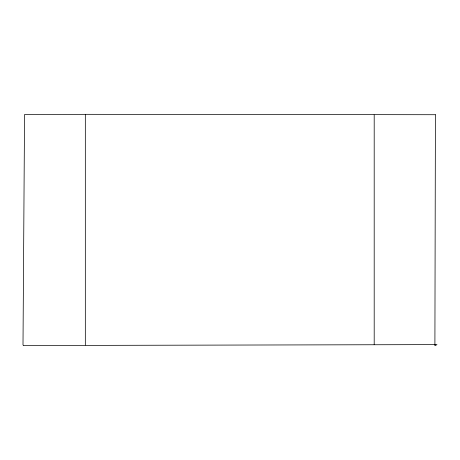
<?xml version="1.0" encoding="UTF-8"?>
<svg xmlns="http://www.w3.org/2000/svg" width="460" height="460" viewBox="0 0 460 460"><rect width="100%" height="100%" fill="white"/><g stroke="black" fill="none" stroke-linecap="round" stroke-linejoin="round"><path stroke-width="0.69" d="M85.663 345.397L373.991 344.747M85.663 114.327L373.991 114.638M23.845 345.477L85.33 345.402L85.33 114.333L24.552 114.528L23 345.023L23.724 345.414M435.419 114.718L434.901 345.73L437 344.603L374.198 344.753L374.198 114.649L435.419 114.718"/></g></svg>
